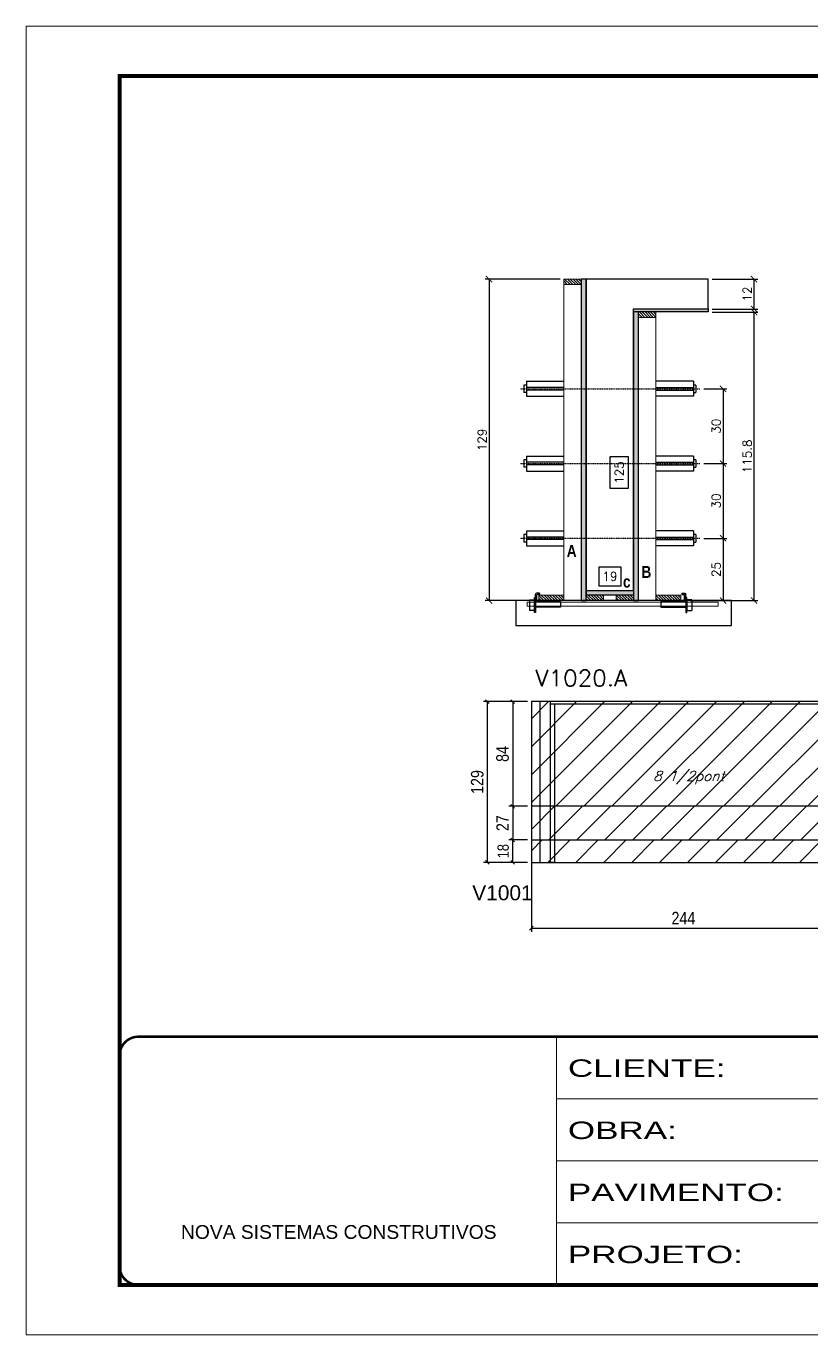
# Model space of a CAD drawing. Extents: x -20960 to -5926, y -2106 to 21915.
# Drawn here: x -10608 to -9979, y 13974 to 15024 of the extents above; entities that cross this region are included whole.
import ezdxf

# ---------------------------------------------------------------- set-up
doc = ezdxf.new("R2010")
doc.units = 0
for name, pattern in [('CONTINUO', [0]), ('DASHED', [0.75, 0.5, -0.25]), ('HIDDEN', [0.375, 0.25, -0.125])]:
    doc.linetypes.add(name, pattern=pattern)
for name, color, linetype in [('5', 5, 'Continuous'), ('barrote', 251, 'Continuous'), ('COTA', 241, 'Continuous'), ('Cota Seção (2x)', 4, 'Continuous'), ('detalhes', 4, 'Continuous'), ('Painéis', 200, 'Continuous'), ('presilha', 1, 'Continuous'), ('Reaproveitamento', 251, 'Continuous'), ('SARR_2.2x7', 40, 'Continuous'), ('SARR_3.5x7', 81, 'Continuous'), ('TENSOR', 3, 'Continuous'), ('texto', 7, 'Continuous')]:
    doc.layers.add(name, color=color, linetype=linetype)
for name, color, linetype, lineweight in [('CONCRETO', 251, 'Continuous', 25), ('Folhas', 255, 'Continuous', 9), ('Hachura', 251, 'Continuous', 9), ('Madeira', 126, 'Continuous', 18), ('SARRAFO DE PRESSAO', 251, 'DASHED', 9), ('SCO-___-LAJ', 2, 'Continuous', 0), ('Texto Seção', 7, 'Continuous', 15)]:
    doc.layers.add(name, color=color, linetype=linetype, lineweight=lineweight)
doc.styles.add('ARIAL', font='arial.ttf')
doc.styles.add('COTA TECNICA', font='techl___.ttf', dxfattribs={"height": 10})
doc.styles.add('COTA TECNICA-50', font='techl___.ttf', dxfattribs={"height": 9})
doc.styles.add('REGUA-120', font='ROMANS.shx', dxfattribs={"height": 15})
doc.styles.add('Romans', font='romans.shx')
doc.styles.get("Standard").update_dxf_attribs({"font": 'arial.ttf'})
doc.styles.add('TECNICA', font='techb___.ttf', dxfattribs={"height": 10})
doc.styles.add('Tecnologia', font='')
doc.styles.get('Tecnologia').set_extended_font_data('Forgotten Futurist')
doc.dimstyles.new('COTA PAINEL-50', dxfattribs={"dimtxt": 9, "dimasz": 3, "dimexe": 3, "dimexo": 3, "dimgap": 3, "dimtad": 1, "dimdec": 1, "dimzin": 12, "dimdsep": 46, "dimtxsty": 'COTA TECNICA-50', "dimblk1": 'OBLIQUE', "dimblk2": 'OBLIQUE', "dimsah": 1, "dimcen": 0.9, "dimclrd": 4, "dimclre": 4, "dimclrt": 240, "dimadec": 1, "dimazin": 3, "dimtfac": 1, "dimtdec": 1, "dimtmove": 0, "dimatfit": 3, "dimfxl": 1, "dimtolj": 1, "dimtzin": 12, "dimarcsym": 0})
doc.dimstyles.new('Cota Seção (2x)', dxfattribs={"dimtxt": 7, "dimasz": 5, "dimexe": 3, "dimexo": 3, "dimgap": 2, "dimtad": 3, "dimdec": 1, "dimlfac": 0.5, "dimzin": 12, "dimdsep": 46, "dimtxsty": 'Romans', "dimblk": 'ARCHTICK', "dimcen": 0, "dimclrd": 4, "dimclre": 4, "dimclrt": 1, "dimadec": 1, "dimazin": 3, "dimtfac": 1, "dimtdec": 1, "dimtmove": 0, "dimatfit": 3, "dimldrblk": 'OBLIQUE', "dimfxl": 1, "dimtolj": 1, "dimtzin": 12, "dimarcsym": 0})
doc.dimstyles.new('Cota Seção interna', dxfattribs={"dimtxt": 7, "dimasz": 6, "dimexe": 0.18, "dimexo": 2, "dimgap": -4, "dimtad": 3, "dimdec": 1, "dimlfac": 0.5, "dimzin": 12, "dimdsep": 46, "dimtxsty": 'Romans', "dimblk": 'ARCHTICK', "dimcen": 0.09, "dimse1": 1, "dimse2": 1, "dimsd1": 1, "dimsd2": 1, "dimclrd": 180, "dimclre": 5, "dimclrt": 1, "dimadec": 0, "dimazin": 3, "dimtfac": 1, "dimtdec": 1, "dimtofl": 0, "dimtmove": 0, "dimatfit": 3, "dimldrblk": 'ARCHTICK', "dimfxl": 1, "dimtolj": 1, "dimtzin": 0, "dimarcsym": 0})
doc.dimstyles.new('PAINEL', dxfattribs={"dimtxt": 10, "dimasz": 3, "dimexe": 3, "dimexo": 3, "dimgap": 3, "dimtad": 1, "dimdec": 1, "dimzin": 12, "dimdsep": 46, "dimtxsty": 'COTA TECNICA', "dimblk1": 'OBLIQUE', "dimblk2": 'OBLIQUE', "dimsah": 1, "dimcen": 0.9, "dimclrd": 4, "dimclre": 4, "dimclrt": 240, "dimadec": 1, "dimazin": 3, "dimtfac": 1, "dimtdec": 1, "dimtmove": 0, "dimatfit": 3, "dimfxl": 1, "dimtolj": 1, "dimtzin": 12, "dimarcsym": 0})

# ---------------------------------------------------------------- blocks, each defined once
blk = doc.blocks.new('9999999999')
at = {"color": 30, "linetype": 'CONTINUO'}
for p, q in [((98564.6, 34230.2), (98564.6, 34429.4)), ((98564.6, 34379.6), (99584, 34379.6)), ((98564.6, 34329.8), (99488, 34329.8)), ((98564.6, 34280), (99488, 34280))]:
    blk.add_line(p, q, dxfattribs=at)
at = {"color": 30, "linetype": 'CONTINUO', "const_width": 2}
blk.add_lwpolyline([(99584, 34230.2), (99584, 34414.4, 0.414214), (99569, 34429.4), (98229, 34429.4, 0.414214), (98214, 34414.4), (98214, 34245.2, 0.414214), (98229, 34230.2), (99584, 34230.2)], format="xyb", dxfattribs=at)
at = {"layer": 'Folhas'}
blk.add_lwpolyline([(98139, 34190.2), (99624, 34190.2), (99624, 35240.2), (98139, 35240.2)], close=True, dxfattribs=at)
at = {"layer": 'Folhas', "color": 30, "const_width": 3}
blk.add_lwpolyline([(98214, 34230.2), (99584, 34230.2), (99584, 35200.2), (98214, 35200.2)], close=True, dxfattribs=at)
at = {"color": 7, "linetype": 'Continuous', "ltscale": 5, "style": 'ARIAL'}
blk.add_text('NOVA SISTEMAS CONSTRUTIVOS', height=11.059, dxfattribs=at).set_placement((98263.2, 34267.2))
at = {"layer": 'Folhas', "color": 7, "style": 'Tecnologia', "width": 1.5}
for s, p in [('CLIENTE:', (98573.7, 34397.2)), ('OBRA:', (98573.7, 34347.3)), ('PAVIMENTO:', (98573.7, 34297.5)), ('PROJETO:', (98573.7, 34247.7))]:
    blk.add_text(s, height=14, dxfattribs=at).set_placement(p)
blk = doc.blocks.new('_ArchTick')
at = {"color": 0, "linetype": 'ByBlock', "const_width": 0.15}
blk.add_lwpolyline([(-0.5, -0.5), (0.5, 0.5)], dxfattribs=at)
blk = doc.blocks.new('*D7225')
at = {"layer": 'COTA', "color": 4, "lineweight": -2, "transparency": 16777216}
for p, q in [((-10058.1, 14794.6), (-10021.4, 14794.6)), ((-10024.4, 14563), (-10024.4, 14794.6)), ((-10075.7, 14563), (-10021.4, 14563))]:
    blk.add_line(p, q, dxfattribs=at)
at = {"layer": 'Defpoints', "color": 0, "transparency": 16777216}
for p in [(-10061.1, 14794.6), (-10024.4, 14794.6), (-10078.7, 14563)]:
    blk.add_point(p, dxfattribs=at)
at = {"layer": 'COTA', "color": 4, "lineweight": -2, "transparency": 16777216, "xscale": 5, "yscale": 5, "zscale": 5}
for p, rotation in [((-10024.4, 14794.6), 90), ((-10024.4, 14563), 270)]:
    blk.add_blockref('_ArchTick', p, dxfattribs=dict(at, rotation=rotation))
at = {"layer": 'COTA', "color": 1, "transparency": 16777216, "insert": (-10029.9, 14678.8), "char_height": 7, "attachment_point": 5, "rotation": 90, "style": 'Romans'}
blk.add_mtext('\\A1;115.8', dxfattribs=at)
blk = doc.blocks.new('_Oblique')
at = {"color": 0, "linetype": 'ByBlock', "lineweight": -2}
blk.add_line((-0.5, -0.5), (0.5, 0.5), dxfattribs=at)
blk = doc.blocks.new('*D7226')
at = {"layer": 'COTA', "color": 4, "lineweight": -2, "transparency": 16777216}
for p, q in [((-10058.1, 14821), (-10021.4, 14821)), ((-10024.4, 14797), (-10024.4, 14821)), ((-10058.1, 14797), (-10021.4, 14797))]:
    blk.add_line(p, q, dxfattribs=at)
at = {"layer": 'Defpoints', "color": 0, "transparency": 16777216}
for p in [(-10061.1, 14821), (-10024.4, 14821), (-10061.1, 14797)]:
    blk.add_point(p, dxfattribs=at)
at = {"layer": 'COTA', "color": 4, "lineweight": -2, "transparency": 16777216, "xscale": 5, "yscale": 5, "zscale": 5}
for p, rotation in [((-10024.4, 14821), 90), ((-10024.4, 14797), 270)]:
    blk.add_blockref('_ArchTick', p, dxfattribs=dict(at, rotation=rotation))
at = {"layer": 'COTA', "color": 1, "transparency": 16777216, "insert": (-10029.9, 14809), "char_height": 7, "attachment_point": 5, "rotation": 90, "style": 'Romans'}
blk.add_mtext('\\A1;12', dxfattribs=at)
blk = doc.blocks.new('*D7227')
at = {"layer": 'Cota Seção (2x)', "color": 180, "lineweight": -2, "transparency": 16777216}
for p, q in [((-10125.1, 14678.3), (-10140.1, 14678.3)), ((-10140.1, 14678.3), (-10140.1, 14653.3)), ((-10125.1, 14653.3), (-10125.1, 14678.3)), ((-10140.1, 14653.3), (-10125.1, 14653.3))]:
    blk.add_line(p, q, dxfattribs=at)
at = {"layer": 'Defpoints', "color": 0, "transparency": 16777216}
for p in [(-10121.1, 14821), (-10121.1, 14821), (-10121.1, 14571)]:
    blk.add_point(p, dxfattribs=at)
at = {"layer": 'Cota Seção (2x)', "color": 1, "transparency": 16777216, "insert": (-10132.6, 14665.8), "char_height": 7, "attachment_point": 5, "rotation": 90, "style": 'Romans'}
blk.add_mtext('\\A1;125', dxfattribs=at)
blk = doc.blocks.new('PRESILHA METÁLICA 1')
at = {"layer": 'presilha'}
for p, q in [((7.5, 10.6), (7.5, 19.9)), ((12, 21), (8.6, 21)), ((9, 11.6), (9, 18.9)), ((12, 19.5), (9.6, 19.5)), ((12, 21), (12, 19.5)), ((0, 13), (6, 13)), ((0, 13), (0, 0)), ((6, 0), (0, 0)), ((6, 15.5), (7.5, 15.5)), ((6, -2.5), (6, 15.5)), ((6, 13), (6, 0)), ((7.5, 15.5), (7.5, -2.5)), ((37.5, 4.1), (7.5, 4.1)), ((37.5, 11), (9.6, 11)), ((37.5, 11), (37.5, 4.1)), ((7.5, -2.5), (6, -2.5))]:
    blk.add_line(p, q, dxfattribs=at)
for centre, radius, start, end in [((8.6, 19.9), 1.14, 90, 180), ((9.6, 18.9), 0.57, 90, 180), ((9.6, 11.6), 0.57, 180, 270)]:
    blk.add_arc(centre, radius, start, end, dxfattribs=at)
blk = doc.blocks.new('*D7228')
at = {"layer": 'Cota Seção (2x)', "color": 180, "lineweight": -2, "transparency": 16777216}
for p, q in [((-10131.1, 14590), (-10149.1, 14590)), ((-10149.1, 14590), (-10149.1, 14575)), ((-10131.1, 14575), (-10131.1, 14590)), ((-10149.1, 14575), (-10131.1, 14575))]:
    blk.add_line(p, q, dxfattribs=at)
at = {"layer": 'Defpoints', "color": 0, "transparency": 16777216}
for p in [(-10121.1, 14571), (-10159.1, 14563), (-10121.1, 14563)]:
    blk.add_point(p, dxfattribs=at)
at = {"layer": 'Cota Seção (2x)', "color": 1, "transparency": 16777216, "insert": (-10140.1, 14582.5), "char_height": 7, "attachment_point": 5, "style": 'Romans'}
blk.add_mtext('\\A1;19', dxfattribs=at)
blk = doc.blocks.new('*D7229')
at = {"layer": 'COTA', "color": 4, "lineweight": -2, "transparency": 16777216}
for p, q in [((-10180.1, 14821), (-10240.1, 14821)), ((-10237.1, 14821), (-10237.1, 14563)), ((-10180.1, 14563), (-10240.1, 14563))]:
    blk.add_line(p, q, dxfattribs=at)
at = {"layer": 'Defpoints', "color": 0, "transparency": 16777216}
for p in [(-10177.1, 14821), (-10237.1, 14563), (-10177.1, 14563)]:
    blk.add_point(p, dxfattribs=at)
at = {"layer": 'COTA', "color": 4, "lineweight": -2, "transparency": 16777216, "xscale": 5, "yscale": 5, "zscale": 5}
for p, rotation in [((-10237.1, 14821), 90), ((-10237.1, 14563), 270)]:
    blk.add_blockref('_ArchTick', p, dxfattribs=dict(at, rotation=rotation))
at = {"layer": 'COTA', "color": 1, "transparency": 16777216, "insert": (-10242.6, 14692), "char_height": 7, "attachment_point": 5, "rotation": 90, "style": 'Romans'}
blk.add_mtext('\\A1;129', dxfattribs=at)
blk = doc.blocks.new('*D7230')
at = {"layer": 'COTA', "color": 4, "lineweight": -2, "transparency": 16777216}
for p, q in [((-10064.8, 14613), (-10046.3, 14613)), ((-10049.3, 14613), (-10049.3, 14563)), ((-10064.8, 14563), (-10046.3, 14563))]:
    blk.add_line(p, q, dxfattribs=at)
at = {"layer": 'Defpoints', "color": 0, "transparency": 16777216}
for p in [(-10067.8, 14613), (-10067.8, 14563), (-10049.3, 14563)]:
    blk.add_point(p, dxfattribs=at)
at = {"layer": 'COTA', "color": 4, "lineweight": -2, "transparency": 16777216, "xscale": 5, "yscale": 5, "zscale": 5}
for p, rotation in [((-10049.3, 14613), 90), ((-10049.3, 14563), 270)]:
    blk.add_blockref('_ArchTick', p, dxfattribs=dict(at, rotation=rotation))
at = {"layer": 'COTA', "color": 1, "transparency": 16777216, "insert": (-10054.8, 14588), "char_height": 7, "attachment_point": 5, "rotation": 90, "style": 'Romans'}
blk.add_mtext('\\A1;25', dxfattribs=at)
blk = doc.blocks.new('*D7231')
at = {"layer": 'COTA', "color": 4, "lineweight": -2, "transparency": 16777216}
for p, q in [((-10064.8, 14673), (-10046.3, 14673)), ((-10049.3, 14673), (-10049.3, 14613)), ((-10064.8, 14613), (-10046.3, 14613))]:
    blk.add_line(p, q, dxfattribs=at)
at = {"layer": 'Defpoints', "color": 0, "transparency": 16777216}
for p in [(-10067.8, 14673), (-10067.8, 14613), (-10049.3, 14613)]:
    blk.add_point(p, dxfattribs=at)
at = {"layer": 'COTA', "color": 4, "lineweight": -2, "transparency": 16777216, "xscale": 5, "yscale": 5, "zscale": 5}
for p, rotation in [((-10049.3, 14673), 90), ((-10049.3, 14613), 270)]:
    blk.add_blockref('_ArchTick', p, dxfattribs=dict(at, rotation=rotation))
at = {"layer": 'COTA', "color": 1, "transparency": 16777216, "insert": (-10054.8, 14643), "char_height": 7, "attachment_point": 5, "rotation": 90, "style": 'Romans'}
blk.add_mtext('\\A1;30', dxfattribs=at)
blk = doc.blocks.new('*D7206')
at = {"layer": 'COTA', "color": 4, "lineweight": -2, "transparency": 16777216}
for p, q in [((-10064.8, 14733), (-10046.3, 14733)), ((-10049.3, 14733), (-10049.3, 14673)), ((-10064.8, 14673), (-10046.3, 14673))]:
    blk.add_line(p, q, dxfattribs=at)
at = {"layer": 'Defpoints', "color": 0, "transparency": 16777216}
for p in [(-10067.8, 14733), (-10067.8, 14673), (-10049.3, 14673)]:
    blk.add_point(p, dxfattribs=at)
at = {"layer": 'COTA', "color": 4, "lineweight": -2, "transparency": 16777216, "xscale": 5, "yscale": 5, "zscale": 5}
for p, rotation in [((-10049.3, 14733), 90), ((-10049.3, 14673), 270)]:
    blk.add_blockref('_ArchTick', p, dxfattribs=dict(at, rotation=rotation))
at = {"layer": 'COTA', "color": 1, "transparency": 16777216, "insert": (-10054.8, 14703), "char_height": 7, "attachment_point": 5, "rotation": 90, "style": 'Romans'}
blk.add_mtext('\\A1;30', dxfattribs=at)
blk = doc.blocks.new('*D7220')
at = {"layer": 'COTA', "color": 4, "lineweight": -2, "ltscale": 25, "transparency": 16777216}
for p, q in [((-10206.1, 14482), (-10241.4, 14482)), ((-10238.4, 14353), (-10238.4, 14482)), ((-10206.1, 14353), (-10241.4, 14353))]:
    blk.add_line(p, q, dxfattribs=at)
at = {"layer": 'Defpoints', "color": 0, "ltscale": 25, "transparency": 16777216}
for p in [(-10238.4, 14482), (-10203.1, 14482), (-10203.1, 14353)]:
    blk.add_point(p, dxfattribs=at)
at = {"layer": 'COTA', "color": 4, "lineweight": -2, "ltscale": 25, "transparency": 16777216, "xscale": 3, "yscale": 3, "zscale": 3}
for p, rotation in [((-10238.4, 14482), 90), ((-10238.4, 14353), 270)]:
    blk.add_blockref('_Oblique', p, dxfattribs=dict(at, rotation=rotation))
at = {"layer": 'COTA', "color": 240, "ltscale": 25, "transparency": 16777216, "insert": (-10246.5, 14417.5), "char_height": 10, "attachment_point": 5, "rotation": 90, "style": 'COTA TECNICA'}
blk.add_mtext('\\A1;129', dxfattribs=at)
blk = doc.blocks.new('*D7242')
at = {"layer": 'COTA', "color": 4, "lineweight": -2, "ltscale": 25, "transparency": 16777216}
for p, q in [((-10203.1, 14368), (-10203.1, 14297.2)), ((-9959.1, 14368), (-9959.1, 14297.2)), ((-10203.1, 14300.2), (-9959.1, 14300.2))]:
    blk.add_line(p, q, dxfattribs=at)
at = {"layer": 'Defpoints', "color": 0, "ltscale": 25, "transparency": 16777216}
for p in [(-10203.1, 14371), (-9959.1, 14371), (-9959.1, 14300.2)]:
    blk.add_point(p, dxfattribs=at)
at = {"layer": 'COTA', "color": 4, "lineweight": -2, "ltscale": 25, "transparency": 16777216, "xscale": 3, "yscale": 3, "zscale": 3, "rotation": 180}
blk.add_blockref('_Oblique', (-10203.1, 14300.2), dxfattribs=at)
at = {"layer": 'COTA', "color": 4, "lineweight": -2, "ltscale": 25, "transparency": 16777216, "xscale": 3, "yscale": 3, "zscale": 3}
blk.add_blockref('_Oblique', (-9959.1, 14300.2), dxfattribs=at)
at = {"layer": 'COTA', "color": 240, "ltscale": 25, "transparency": 16777216, "insert": (-10081.1, 14308.3), "char_height": 10, "attachment_point": 5, "style": 'COTA TECNICA'}
blk.add_mtext('\\A1;244', dxfattribs=at)
blk = doc.blocks.new('*D7247')
at = {"layer": 'COTA', "color": 4, "lineweight": -2, "ltscale": 25, "transparency": 16777216}
for p, q in [((-10206.1, 14482), (-10221.1, 14482)), ((-10218.1, 14482), (-10218.1, 14398)), ((-10206.1, 14398), (-10221.1, 14398))]:
    blk.add_line(p, q, dxfattribs=at)
at = {"layer": 'Defpoints', "color": 0, "ltscale": 25, "transparency": 16777216}
for p in [(-10203.1, 14482), (-10218.1, 14398), (-10203.1, 14398)]:
    blk.add_point(p, dxfattribs=at)
at = {"layer": 'COTA', "color": 4, "lineweight": -2, "ltscale": 25, "transparency": 16777216, "xscale": 3, "yscale": 3, "zscale": 3}
for p, rotation in [((-10218.1, 14482), 90), ((-10218.1, 14398), 270)]:
    blk.add_blockref('_Oblique', p, dxfattribs=dict(at, rotation=rotation))
at = {"layer": 'COTA', "color": 240, "ltscale": 25, "transparency": 16777216, "insert": (-10226.2, 14440), "char_height": 10, "attachment_point": 5, "rotation": 90, "style": 'COTA TECNICA'}
blk.add_mtext('\\A1;84', dxfattribs=at)
blk = doc.blocks.new('*D7248')
at = {"layer": 'COTA', "color": 4, "lineweight": -2, "ltscale": 25, "transparency": 16777216}
for p, q in [((-10206.1, 14398), (-10221.1, 14398)), ((-10218.1, 14398), (-10218.1, 14371)), ((-10206.1, 14371), (-10221.1, 14371))]:
    blk.add_line(p, q, dxfattribs=at)
at = {"layer": 'Defpoints', "color": 0, "ltscale": 25, "transparency": 16777216}
for p in [(-10203.1, 14398), (-10218.1, 14371), (-10203.1, 14371)]:
    blk.add_point(p, dxfattribs=at)
at = {"layer": 'COTA', "color": 4, "lineweight": -2, "ltscale": 25, "transparency": 16777216, "xscale": 3, "yscale": 3, "zscale": 3}
for p, rotation in [((-10218.1, 14398), 90), ((-10218.1, 14371), 270)]:
    blk.add_blockref('_Oblique', p, dxfattribs=dict(at, rotation=rotation))
at = {"layer": 'COTA', "color": 240, "ltscale": 25, "transparency": 16777216, "insert": (-10226.2, 14384.5), "char_height": 10, "attachment_point": 5, "rotation": 90, "style": 'COTA TECNICA'}
blk.add_mtext('\\A1;27', dxfattribs=at)
blk = doc.blocks.new('*D7235')
at = {"layer": 'COTA', "color": 4, "lineweight": -2, "transparency": 16777216}
for p, q in [((-10206.1, 14371), (-10221.1, 14371)), ((-10218.1, 14353), (-10218.1, 14371)), ((-10206.1, 14353), (-10221.1, 14353))]:
    blk.add_line(p, q, dxfattribs=at)
at = {"layer": 'Defpoints', "color": 0, "transparency": 16777216}
for p in [(-10218.1, 14371), (-10203.1, 14371), (-10203.1, 14353)]:
    blk.add_point(p, dxfattribs=at)
at = {"layer": 'COTA', "color": 4, "lineweight": -2, "transparency": 16777216, "xscale": 3, "yscale": 3, "zscale": 3}
for p, rotation in [((-10218.1, 14371), 90), ((-10218.1, 14353), 270)]:
    blk.add_blockref('_Oblique', p, dxfattribs=dict(at, rotation=rotation))
at = {"layer": 'COTA', "color": 240, "transparency": 16777216, "insert": (-10225.7, 14362), "char_height": 9, "attachment_point": 5, "rotation": 90, "style": 'COTA TECNICA-50'}
blk.add_mtext('\\A1;18', dxfattribs=at)

msp = doc.modelspace()

# ---------------------------------------------------------------- hatches: boundary and pattern name
at = {"layer": 'Hachura'}
h = msp.add_hatch(dxfattribs=at)
h.set_pattern_fill('ANSI31', color=256, scale=0.5, angle=270, style=0)
h.set_pattern_definition([(315, (12712.9256, 6513.3916), (1.12253202, 1.12253202), [])])
h.paths.add_polyline_path([(-10177.13, 14816.64), (-10177.13, 14821.04), (-10163.13, 14821.04), (-10163.13, 14816.64)])
h = msp.add_hatch(color=256, dxfattribs=at)
h.dxf.hatch_style = 1
h.paths.add_polyline_path([(-10159.13, 14821.04), (-10163.13, 14821.04), (-10163.13, 14563.04), (-10159.13, 14563.04)])
h = msp.add_hatch(color=256, dxfattribs=at)
h.dxf.hatch_style = 1
h.paths.add_polyline_path([(-10121.13, 14794.64), (-10121.13, 14797.04), (-10061.13, 14797.04), (-10061.13, 14794.64)])
h = msp.add_hatch(color=256, dxfattribs=at)
h.dxf.hatch_style = 1
h.paths.add_polyline_path([(-10117.13, 14794.64), (-10121.13, 14794.64), (-10121.13, 14563.04), (-10117.13, 14563.04)])
h = msp.add_hatch(dxfattribs=at)
h.set_pattern_fill('ANSI31', color=256, scale=0.5, angle=270, style=0)
h.set_pattern_definition([(315, (12772.9256, 6486.9916), (1.12253202, 1.12253202), [])])
h.paths.add_polyline_path([(-10117.13, 14790.24), (-10117.13, 14794.64), (-10103.13, 14794.64), (-10103.13, 14790.24)])
h = msp.add_hatch(dxfattribs=at)
h.set_pattern_fill('ANSI31', color=256, scale=0.5, angle=270, style=0)
h.set_pattern_definition([(315, (12678.9256, 6333.3916), (1.12253202, 1.12253202), [])])
h.paths.add_polyline_path([(-10177.13, 14563.04), (-10177.13, 14567.44), (-10197.13, 14567.44), (-10197.13, 14563.04)])
h = msp.add_hatch(color=256, dxfattribs=at)
h.dxf.hatch_style = 1
h.paths.add_polyline_path([(-10159.13, 14567.44), (-10159.13, 14571.04), (-10121.13, 14571.04), (-10121.13, 14567.44)])
h = msp.add_hatch(dxfattribs=at)
h.set_pattern_fill('ANSI31', color=256, scale=0.5, angle=270, style=0)
h.set_pattern_definition([(315, (12781.7277, 6333.3916), (1.12253202, 1.12253202), [])])
h.paths.add_polyline_path([(-10159.13, 14563.04), (-10159.13, 14567.44), (-10145.13, 14567.44), (-10145.13, 14563.04)])
h = msp.add_hatch(dxfattribs=at)
h.set_pattern_fill('ANSI31', color=256, scale=0.5, angle=270, style=0)
h.set_pattern_definition([(315, (12781.7256, 6333.3916), (1.12253202, 1.12253202), [])])
h.paths.add_polyline_path([(-10121.13, 14563.04), (-10121.13, 14567.44), (-10135.13, 14567.44), (-10135.13, 14563.04)])
h = msp.add_hatch(dxfattribs=at)
h.set_pattern_fill('ANSI31', color=256, scale=0.5, angle=270, style=0)
h.set_pattern_definition([(315, (12772.9256, 6333.3916), (1.12253202, 1.12253202), [])])
h.paths.add_polyline_path([(-10083.13, 14563.04), (-10083.13, 14567.44), (-10103.13, 14567.44), (-10103.13, 14563.04)])
at = {"layer": 'Reaproveitamento'}
h = msp.add_hatch(dxfattribs=at)
h.set_pattern_fill('ANSI31', color=256, scale=5)
h.set_pattern_definition([(45, (67.88, -2313.735), (-11.22532, 11.22532), [])])
h.paths.add_polyline_path([(-9959.12, 14398.04), (-9959.12, 14482.04), (-10203.12, 14482.04), (-10203.12, 14398.04)])
at = {"layer": 'Reaproveitamento', "transparency": 33554684}
h = msp.add_hatch(dxfattribs=at)
h.set_pattern_fill('ANSI31', color=256, scale=5)
h.set_pattern_definition([(45, (1598.5, 1148.575), (-11.22532, 11.22532), [])])
h.paths.add_polyline_path([(-10203.12, 14398.04), (-10203.12, 14371.04), (-9959.12, 14371.04), (-9959.12, 14398.04)])
h = msp.add_hatch(dxfattribs=at)
h.set_pattern_fill('ANSI31', color=256, scale=5)
h.set_pattern_definition([(45, (-3170, 0), (-11.22532, 11.22532), [])])
h.paths.add_polyline_path([(-10203.12, 14371.04), (-10203.12, 14353.04), (-9959.12, 14353.04), (-9959.12, 14371.04)])

# ---------------------------------------------------------------- linework, layer by layer
at = {"ltscale": 3}
for p, q in [((-10209.13, 14736.01), (-10209.13, 14730.01)), ((-10207.13, 14736.01), (-10209.13, 14736.01)), ((-10207.13, 14739.01), (-10207.13, 14727.01)), ((-10207.13, 14739.01), (-10177.13, 14739.01)), ((-10177.13, 14734.01), (-10207.13, 14734.01)), ((-10177.13, 14732.01), (-10207.13, 14732.01)), ((-10073.13, 14739.01), (-10103.13, 14739.01)), ((-10103.13, 14734.01), (-10073.13, 14734.01)), ((-10103.13, 14732.01), (-10073.13, 14732.01)), ((-10073.13, 14739.01), (-10073.13, 14727.01)), ((-10071.13, 14736.01), (-10073.13, 14736.01)), ((-10071.13, 14736.01), (-10071.13, 14730.01)), ((-10207.13, 14730.01), (-10209.13, 14730.01)), ((-10207.13, 14727.01), (-10177.13, 14727.01)), ((-10073.13, 14727.01), (-10103.13, 14727.01)), ((-10073.13, 14730.01), (-10071.13, 14730.01)), ((-10207.13, 14679.01), (-10207.13, 14667.01)), ((-10207.13, 14679.01), (-10177.13, 14679.01)), ((-10073.13, 14679.01), (-10103.13, 14679.01)), ((-10073.13, 14679.01), (-10073.13, 14667.01)), ((-10209.13, 14676.01), (-10209.13, 14670.01)), ((-10207.13, 14676.01), (-10209.13, 14676.01)), ((-10207.13, 14670.01), (-10209.13, 14670.01)), ((-10177.13, 14674.01), (-10207.13, 14674.01)), ((-10177.13, 14672.01), (-10207.13, 14672.01)), ((-10103.13, 14674.01), (-10073.13, 14674.01)), ((-10103.13, 14672.01), (-10073.13, 14672.01)), ((-10071.13, 14676.01), (-10073.13, 14676.01)), ((-10073.13, 14670.01), (-10071.13, 14670.01)), ((-10071.13, 14676.01), (-10071.13, 14670.01)), ((-10207.13, 14667.01), (-10177.13, 14667.01)), ((-10073.13, 14667.01), (-10103.13, 14667.01)), ((-10209.13, 14616.01), (-10209.13, 14610.01)), ((-10207.13, 14616.01), (-10209.13, 14616.01)), ((-10207.13, 14619.01), (-10207.13, 14607.01)), ((-10207.13, 14619.01), (-10177.13, 14619.01)), ((-10073.13, 14619.01), (-10103.13, 14619.01)), ((-10073.13, 14619.01), (-10073.13, 14607.01)), ((-10071.13, 14616.01), (-10073.13, 14616.01)), ((-10071.13, 14616.01), (-10071.13, 14610.01)), ((-10207.13, 14610.01), (-10209.13, 14610.01)), ((-10177.13, 14614.01), (-10207.13, 14614.01)), ((-10177.13, 14612.01), (-10207.13, 14612.01)), ((-10207.13, 14607.01), (-10177.13, 14607.01)), ((-10103.13, 14614.01), (-10073.13, 14614.01)), ((-10103.13, 14612.01), (-10073.13, 14612.01)), ((-10073.13, 14607.01), (-10103.13, 14607.01)), ((-10073.13, 14610.01), (-10071.13, 14610.01))]:
    msp.add_line(p, q, dxfattribs=at)
at = {"layer": 'barrote'}
msp.add_lwpolyline([(-10215.5, 14543.04), (-10042.53, 14543.04), (-10042.53, 14563.04), (-10215.5, 14563.04)], close=True, dxfattribs=at)
at = {"layer": 'CONCRETO'}
msp.add_lwpolyline([(-10121.13, 14797.04), (-10061.13, 14797.04), (-10061.13, 14821.04), (-10121.13, 14821.04), (-10121.13, 14821.04), (-10159.13, 14821.04), (-10159.13, 14567.44), (-10159.13, 14567.44), (-10159.13, 14571.04), (-10121.13, 14571.04)], close=True, dxfattribs=at)
at = {"layer": 'Madeira'}
for points in [[(-10177.13, 14816.64), (-10177.13, 14821.04), (-10163.13, 14821.04), (-10163.13, 14816.64)], [(-10177.13, 14821.04), (-10163.13, 14821.04), (-10163.13, 14563.04), (-10177.13, 14563.04)], [(-10117.13, 14790.24), (-10117.13, 14794.64), (-10103.13, 14794.64), (-10103.13, 14790.24)], [(-10117.13, 14794.64), (-10103.13, 14794.64), (-10103.13, 14563.04), (-10117.13, 14563.04)], [(-10177.13, 14563.04), (-10177.13, 14567.44), (-10197.13, 14567.44), (-10197.13, 14563.04)], [(-10159.13, 14563.04), (-10159.13, 14567.44), (-10145.13, 14567.44), (-10145.13, 14563.04)], [(-10121.13, 14563.04), (-10121.13, 14567.44), (-10135.13, 14567.44), (-10135.13, 14563.04)], [(-10083.13, 14563.04), (-10083.13, 14567.44), (-10103.13, 14567.44), (-10103.13, 14563.04)]]:
    msp.add_lwpolyline(points, close=True, dxfattribs=at)
at = {"layer": 'Painéis', "ltscale": 25}
for p, q in [((-9340.12, 14482.04), (-10203.12, 14482.04)), ((-10203.12, 14482.04), (-10203.12, 14353.04)), ((-9715.12, 14398.04), (-10203.12, 14398.04)), ((-10203.12, 14371.04), (-9584.12, 14371.04)), ((-10203.12, 14353.04), (-9584.12, 14353.04))]:
    msp.add_line(p, q, dxfattribs=at)
at = {"layer": 'Painéis'}
for points in [[(-10159.13, 14821.04), (-10163.13, 14821.04), (-10163.13, 14563.04), (-10159.13, 14563.04)], [(-10121.13, 14794.64), (-10121.13, 14797.04), (-10061.13, 14797.04), (-10061.13, 14794.64)], [(-10117.13, 14794.64), (-10121.13, 14794.64), (-10121.13, 14563.04), (-10117.13, 14563.04)], [(-10159.13, 14567.44), (-10159.13, 14571.04), (-10121.13, 14571.04), (-10121.13, 14567.44)]]:
    msp.add_lwpolyline(points, close=True, dxfattribs=at)
at = {"layer": 'SARR_2.2x7', "linetype": 'Continuous'}
for p, q in [((-10196.12, 14371.04), (-10196.12, 14482.04)), ((-9959.12, 14479.84), (-10188.12, 14479.84)), ((-10196.12, 14353.04), (-10196.12, 14371.04))]:
    msp.add_line(p, q, dxfattribs=at)
at = {"layer": 'SARR_3.5x7'}
for p, q in [((-10188.12, 14482.04), (-10188.12, 14353.04)), ((-10184.62, 14479.84), (-10184.62, 14353.04)), ((-10184.62, 14353.04), (-10188.12, 14353.04))]:
    msp.add_line(p, q, dxfattribs=at)
at = {"layer": 'SCO-___-LAJ', "color": 1}
msp.add_lwpolyline([(-10206.5, 14561.7), (-10053.19, 14561.7), (-10053.19, 14558.5), (-10206.5, 14558.5)], close=True, dxfattribs=at)
at = {"layer": 'TENSOR', "linetype": 'HIDDEN', "ltscale": 0.5}
for p, q in [((-10212.13, 14733.01), (-10067.83, 14733.01)), ((-10212.13, 14673.01), (-10067.83, 14673.01)), ((-10212.13, 14613.01), (-10067.83, 14613.01))]:
    msp.add_line(p, q, dxfattribs=at)

# ---------------------------------------------------------------- block references
at = {"layer": 'presilha', "yscale": 0.6666666666666666, "zscale": 0.6666666666666666}
for p, xscale in [((-10204.71, 14555.07), 0.6666666666666666), ((-10074.27, 14555.07), -0.6666666666666666)]:
    msp.add_blockref('PRESILHA METÁLICA 1', p, dxfattribs=dict(at, xscale=xscale))
at = {"layer": 'SARRAFO DE PRESSAO', "color": 6, "linetype": 'ByBlock'}
msp.add_blockref('9999999999', (-108747.48, -20216.26), dxfattribs=at)

# ---------------------------------------------------------------- texts
at = {"layer": '5', "linetype": 'Continuous'}
msp.add_text('V1001', height=12, rotation=0.00004, dxfattribs=at).set_placement((-10250.54, 14322.6))
at = {"layer": 'detalhes', "style": 'TECNICA'}
for s, p in [('A', (-10174.74, 14598.07)), ('B', (-10114.78, 14581.22)), ('c', (-10129.62, 14573.53))]:
    msp.add_text(s, height=9.6, dxfattribs=at).set_placement(p)
at = {"layer": 'texto', "color": 2, "insert": (-10076.88, 14420.99), "char_height": 8, "attachment_point": 5, "style": 'Romans'}
msp.add_mtext('{\\Q19;\\C256;8 1/2pont}', dxfattribs=at)
at = {"layer": 'Texto Seção', "style": 'REGUA-120', "width": 1.05}
msp.add_text('V1020.A', height=13, dxfattribs=at).set_placement((-10199.87, 14494.4))

# ---------------------------------------------------------------- dimensions: what is measured, and where the dimension line sits
at = {"layer": 'COTA'}
for base, p1, p2, dimstyle, picture, middle in [((-10237.11, 14563.04), (-10177.13, 14821.04), (-10177.13, 14563.04), 'Cota Seção (2x)', '*D7229', (-10242.61, 14692.04)), ((-10024.42, 14821.04), (-10061.13, 14797.04), (-10061.13, 14821.04), 'Cota Seção (2x)', '*D7226', (-10029.92, 14809.04)), ((-10024.42, 14794.64), (-10078.73, 14563.04), (-10061.13, 14794.64), 'Cota Seção (2x)', '*D7225', (-10029.92, 14678.84)), ((-10049.28, 14673.01), (-10067.83, 14733.01), (-10067.83, 14673.01), 'Cota Seção (2x)', '*D7206', (-10054.78, 14703.01)), ((-10049.28, 14613.01), (-10067.83, 14673.01), (-10067.83, 14613.01), 'Cota Seção (2x)', '*D7231', (-10054.78, 14643.01)), ((-10049.28, 14563.04), (-10067.83, 14613.01), (-10067.83, 14563.04), 'Cota Seção (2x)', '*D7230', (-10054.78, 14588.02)), ((-10218.11, 14371.04), (-10203.12, 14353.04), (-10203.12, 14371.04), 'COTA PAINEL-50', '*D7235', (-10225.69, 14362.04))]:
    dim = msp.add_linear_dim(base=base, p1=p1, p2=p2, angle=90, dimstyle=dimstyle, dxfattribs=at)
    dim.commit()
    dim.dimension.update_dxf_attribs({"geometry": picture, "text_midpoint": middle})
at = {"layer": 'COTA', "ltscale": 25}
for base, p1, p2, picture, middle in [((-10238.4, 14482.04), (-10203.12, 14353.04), (-10203.12, 14482.04), '*D7220', (-10246.49, 14417.54)), ((-10218.11, 14398.04), (-10203.12, 14482.04), (-10203.12, 14398.04), '*D7247', (-10226.2, 14440.04))]:
    dim = msp.add_linear_dim(base=base, p1=p1, p2=p2, angle=90, dimstyle='PAINEL', dxfattribs=at)
    dim.commit()
    dim.dimension.update_dxf_attribs({"geometry": picture, "text_midpoint": middle})
dim = msp.add_linear_dim(base=(-10218.11, 14371.04), p1=(-10203.12, 14398.04), p2=(-10203.12, 14371.04), angle=90, dimstyle='PAINEL', override={"dimtmove": 1}, dxfattribs=at)
dim.commit()
dim.dimension.update_dxf_attribs({"geometry": '*D7248', "text_midpoint": (-10226.18, 14384.54)})
dim = msp.add_linear_dim(base=(-9959.12, 14300.2), p1=(-10203.12, 14371.04), p2=(-9959.12, 14371.04), dimstyle='PAINEL', dxfattribs=at)
dim.commit()
dim.dimension.update_dxf_attribs({"geometry": '*D7242', "text_midpoint": (-10081.12, 14308.27)})
at = {"layer": 'Cota Seção (2x)'}
dim = msp.add_linear_dim(base=(-10121.13, 14821.04), p1=(-10121.13, 14571.04), p2=(-10121.13, 14821.04), angle=90, dimstyle='Cota Seção interna', dxfattribs=at)
dim.commit()
dim.dimension.update_dxf_attribs({"geometry": '*D7227', "text_midpoint": (-10121.13, 14665.76), "dimtype": 160})
dim = msp.add_linear_dim(base=(-10121.13, 14571.04), p1=(-10159.13, 14563.04), p2=(-10121.13, 14563.04), dimstyle='Cota Seção interna', dxfattribs=at)
dim.commit()
dim.dimension.update_dxf_attribs({"geometry": '*D7228', "text_midpoint": (-10140.13, 14571.04), "dimtype": 160})

doc.saveas('drawing.dxf')
